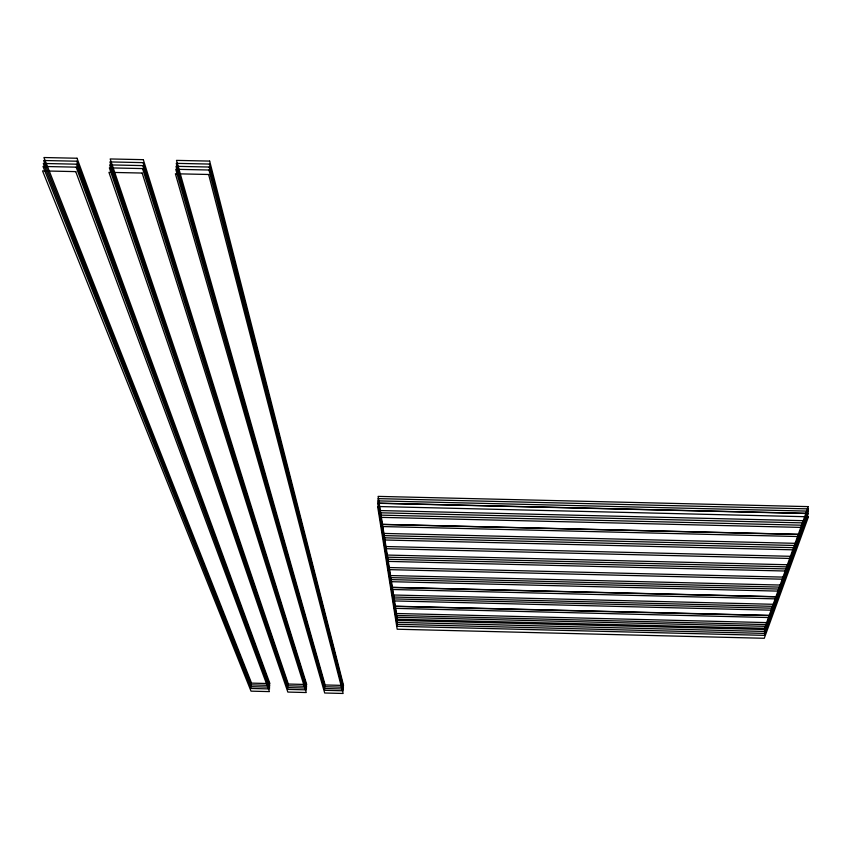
<?xml version="1.0" encoding="UTF-8"?>
<svg xmlns="http://www.w3.org/2000/svg" width="851" height="851" viewBox="0 0 851 851"><rect width="100%" height="100%" fill="white"/><g stroke="black" fill="none" stroke-linecap="round" stroke-linejoin="round"><path stroke-width="1.28" d="M378.28 503.292L807.482 513.515M379.876 510.557L804.057 520.695M379.78 512.781L804.089 522.918M380.142 515.121L803.259 525.237M380.046 517.334L803.291 527.46M381.599 524.344L799.961 534.375M382.067 524.429L799.11 534.428M381.503 526.535L799.993 536.577M383.482 533.417L795.898 543.342M383.375 535.587L795.94 545.512M383.727 537.8L795.142 547.704M383.631 539.96L795.185 549.874M385.109 546.523L792.026 556.341M385.014 548.661L792.058 558.49M386.886 555.054L788.186 564.766M386.79 557.16L788.217 566.883M387.12 559.256L787.473 568.957M387.024 561.373L787.505 571.074M388.418 567.521L784.516 577.148M388.333 569.617L784.548 579.244M390.109 575.553L780.878 585.062M390.013 577.616L780.91 587.137M390.332 579.595L780.197 589.094M390.237 581.658L780.229 591.168M391.96 587.339L776.676 596.732M391.566 587.435L777.399 596.859M391.481 589.477L777.431 598.913M393.173 594.998L773.953 604.316M393.077 597.019L773.974 606.348M393.375 598.902L773.304 608.21M393.29 600.912L773.325 610.231M394.928 606.199L769.953 615.411M394.556 606.348L770.644 615.581M394.47 608.348L770.666 617.592M396.077 613.486L767.368 622.613M395.992 615.454L767.389 624.602M396.279 617.252L766.74 626.368M396.194 619.22L766.772 628.346M808.269 506.622L764.166 629.474L397.566 620.432L378.11 496.388L808.269 506.622M808.301 508.877L764.187 631.431L397.481 622.379L378.004 498.633L808.301 508.877M808.344 511.132L764.209 633.389L397.396 624.336L377.897 500.877L808.344 511.132M808.386 513.387L764.241 635.346L397.311 626.283L377.791 503.132L808.386 513.387M808.45 516.78L764.272 638.282L397.183 629.219L377.631 506.505L808.45 516.78M77.037 158.243L43.922 157.531L251.545 683.119L269.927 683.576L77.037 158.243M143.319 159.669L110.173 158.956L288.329 684.044L306.722 684.502L143.319 159.669M209.665 161.094L176.487 160.382L325.135 684.97L343.538 685.427L209.665 161.094M76.75 161.211L43.624 160.499L251.428 684.895L269.82 685.363L76.75 161.211M143.064 162.637L109.896 161.924L288.223 685.821L306.626 686.289L143.064 162.637M209.431 164.062L176.242 163.349L325.039 686.746L343.453 687.214L209.431 164.062M76.462 164.179L43.316 163.466L251.311 686.683L269.714 687.14L76.462 164.179M142.808 165.605L109.63 164.892L288.117 687.608L306.53 688.076L142.808 165.605M209.208 167.03L175.997 166.317L324.944 688.533L343.357 689.002L209.208 167.03M76.175 167.158L43.007 166.445L251.194 688.47L269.597 688.927L76.175 167.158M142.542 168.583L109.353 167.87L288.01 689.395L306.424 689.853L142.542 168.583M208.984 170.009L175.753 169.296L324.848 690.321L343.272 690.789L208.984 170.009M75.739 171.615L42.55 170.902L251.024 691.15L269.437 691.608L75.739 171.615M142.16 173.051L108.939 172.338L287.851 692.076L306.275 692.533L142.16 173.051M208.644 174.487L175.391 173.764L324.699 693.001L343.134 693.469L208.644 174.487"/></g></svg>
